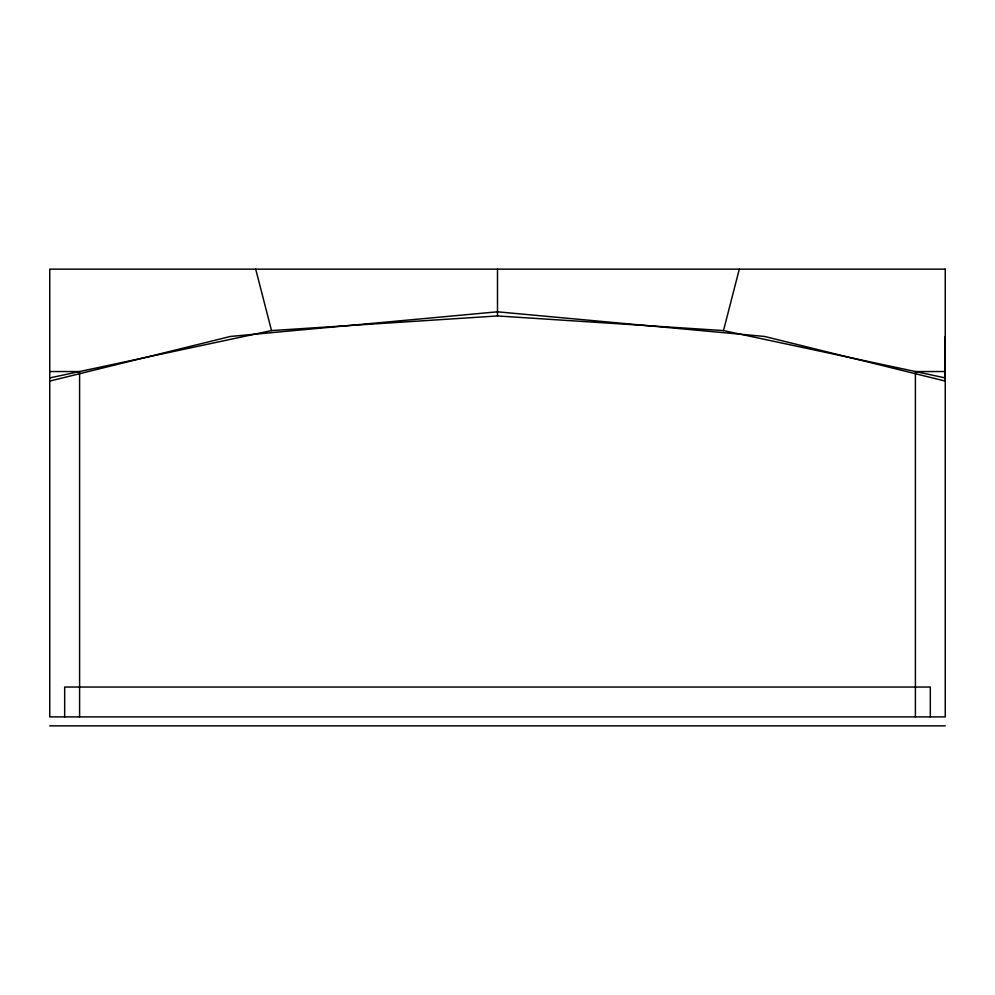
<?xml version="1.0" encoding="UTF-8"?>
<svg xmlns="http://www.w3.org/2000/svg" width="995" height="995" viewBox="0 0 995 995"><rect width="100%" height="100%" fill="white"/><g stroke="black" fill="none" stroke-linecap="round" stroke-linejoin="round"><path stroke-width="1.49" d="M945.25 336.459L945.25 381.085L764.608 336.459L497.5 311.808L230.392 336.459L49.75 381.085M49.75 377.913L271.511 330.589L497.5 315.95L723.489 330.589L739.31 269.147M49.75 371.545L79.6 371.545L79.6 716.897M945.25 371.545L915.4 371.545L915.4 716.897M49.75 725.852L945.25 725.852M723.489 330.589L945.25 377.913M255.703 269.147L271.511 330.589M930.325 716.897L930.325 687.047L64.675 687.047L64.675 716.897M497.5 269.147L497.5 315.95M945.25 269.147L49.75 269.147L49.75 716.897L945.25 716.897L945.25 269.147"/></g></svg>
